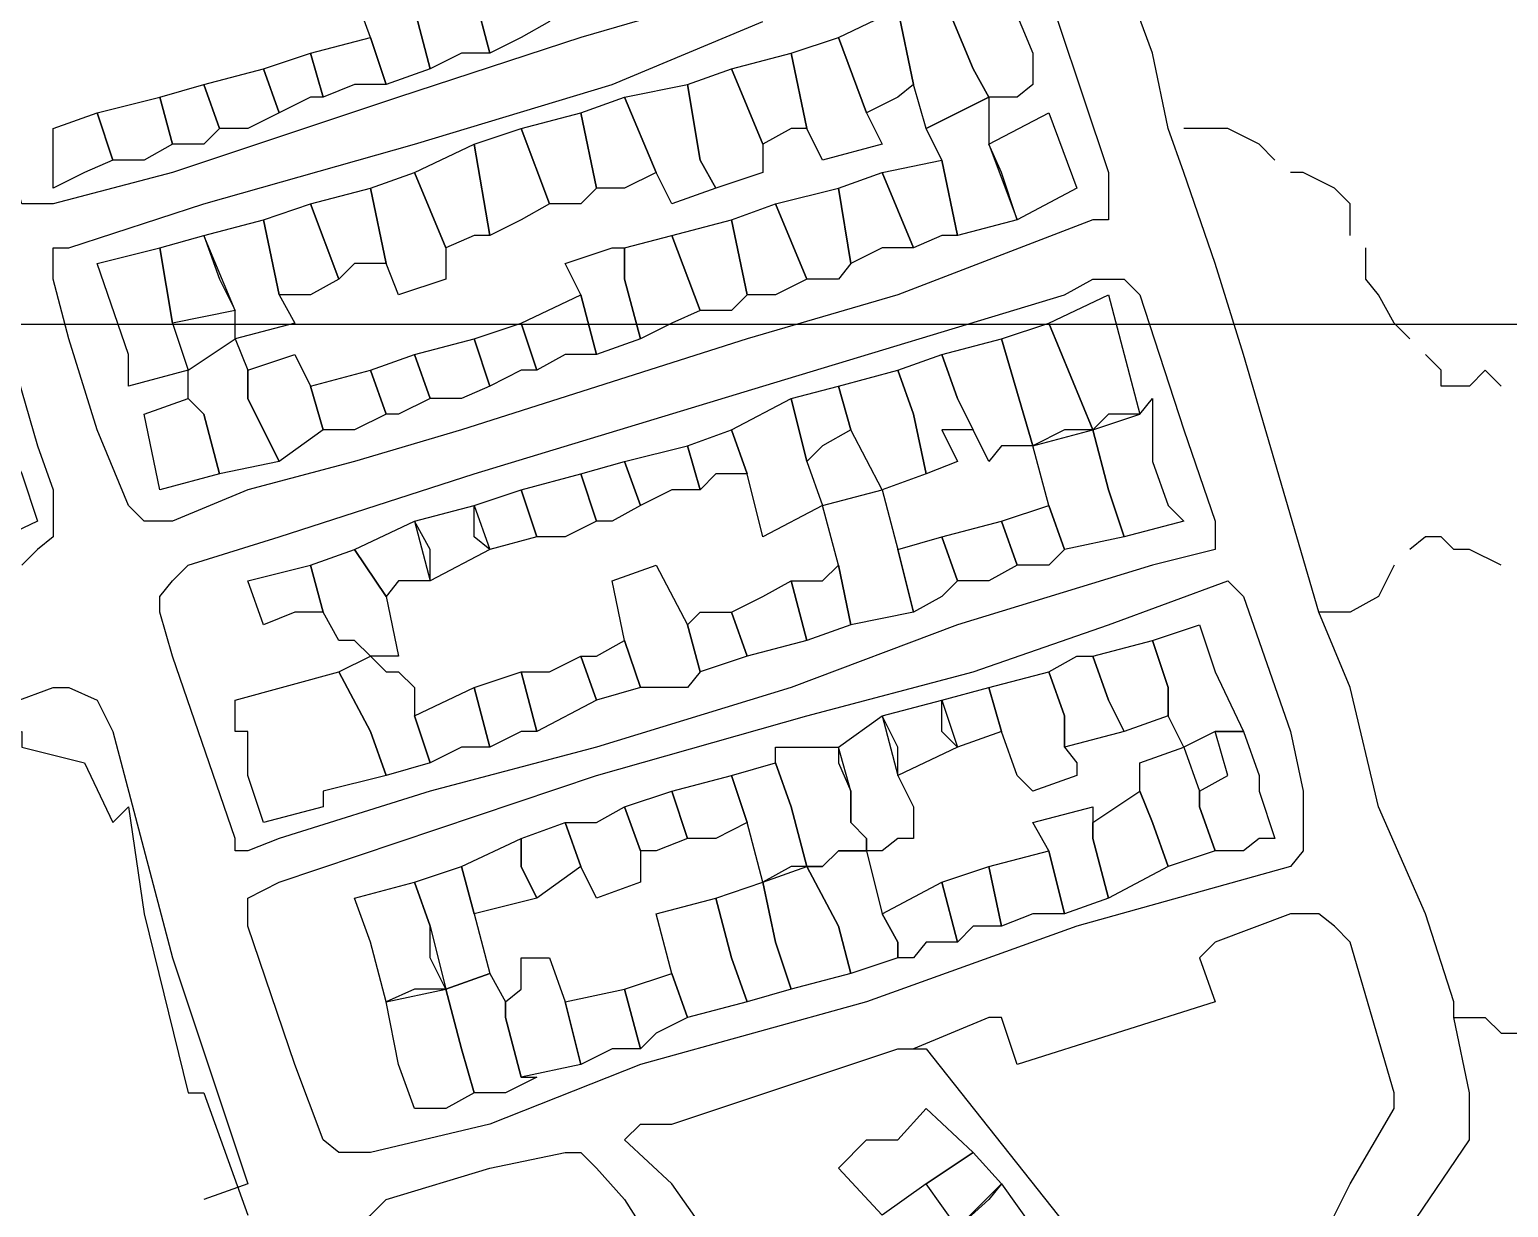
# Model space of a CAD drawing. Header units: millimetres. Extents: x -3588 to 75209, y -3737 to 38254.
# Drawn here: x 4269.7 to 4402.7, y 21138.4 to 21244.2 of the extents above; entities that cross this region are included whole.
import ezdxf

# ---------------------------------------------------------------- set-up
doc = ezdxf.new("R2010")
doc.units = ezdxf.units.MM
doc.layers.add('P', color=253, linetype='Continuous')

msp = doc.modelspace()

# ---------------------------------------------------------------- linework, layer by layer
msp.add_lwpolyline([(4262.139, 21217.775), (5851.349, 21217.775), (5851.349, 20402.779), (4262.139, 20402.779)], close=True)
at = {"layer": 'P'}
for points in [[(4270.452, 21228.585), (4269.043, 21228.585), (4266.499, 21236.763), (4262.258, 21248.909), (4262.258, 21250.318), (4262.258, 21251.726), (4265.091, 21252.846), (4284.007, 21258.496), (4301.787, 21263.857), (4316.463, 21267.81), (4350.342, 21278.82), (4351.751, 21278.82), (4358.52, 21257.087), (4358.52, 21255.679), (4350.342, 21252.846), (4332.834, 21247.485), (4319.279, 21243.532), (4302.907, 21238.171), (4282.583, 21231.401), (4271.86, 21228.585), (4270.452, 21228.585)], [(4372.075, 21235.354), (4370.667, 21242.124), (4366.714, 21252.846), (4361.353, 21269.234), (4359.929, 21276.004)], [(4359.929, 21251.726), (4366.714, 21231.401), (4366.714, 21229.993), (4366.714, 21227.16), (4365.306, 21227.16), (4347.798, 21220.391), (4334.243, 21216.438), (4308.557, 21208.26), (4298.954, 21205.427), (4289.368, 21202.883), (4282.583, 21200.066), (4281.462, 21200.066), (4280.054, 21200.066)], [(4304.332, 21246.077), (4305.74, 21240.715), (4301.787, 21239.307), (4300.379, 21243.532), (4298.954, 21247.485), (4304.332, 21248.909), (4304.332, 21246.077)], [(4313.918, 21243.532), (4311.101, 21242.124), (4309.693, 21247.485), (4315.326, 21248.909), (4316.463, 21244.956), (4313.918, 21243.532)], [(4358.52, 21238.171), (4355.976, 21238.171), (4354.567, 21240.715), (4351.751, 21247.485), (4357.112, 21248.909), (4359.929, 21242.124), (4359.929, 21239.307), (4358.52, 21238.171)], [(4308.557, 21242.124), (4305.74, 21240.715), (4304.332, 21246.077), (4309.693, 21247.485), (4311.101, 21242.124), (4308.557, 21242.124)], [(4354.567, 21240.715), (4355.976, 21238.171), (4350.342, 21235.354), (4349.206, 21239.307), (4347.798, 21246.077), (4351.751, 21247.485), (4354.567, 21240.715)], [(4347.798, 21238.171), (4344.981, 21236.763), (4342.437, 21243.532), (4347.798, 21246.077), (4349.206, 21239.307), (4347.798, 21238.171)], [(4280.054, 21200.066), (4278.63, 21201.474), (4275.813, 21208.26), (4273.268, 21216.438), (4271.86, 21221.799), (4271.86, 21223.207), (4271.86, 21224.632), (4273.268, 21224.632), (4285.415, 21228.585), (4304.332, 21233.946), (4322.112, 21239.307), (4335.651, 21244.956)], [(4298.954, 21239.307), (4296.138, 21238.171), (4295.002, 21242.124), (4300.379, 21243.532), (4301.787, 21239.307), (4298.954, 21239.307)], [(4344.981, 21236.763), (4346.389, 21233.946), (4341.028, 21232.522), (4339.604, 21235.354), (4338.196, 21242.124), (4342.437, 21243.532), (4344.981, 21236.763)], [(4295.002, 21238.171), (4292.185, 21236.763), (4290.777, 21240.715), (4295.002, 21242.124), (4296.138, 21238.171), (4295.002, 21238.171)], [(4338.196, 21235.354), (4335.651, 21233.946), (4332.834, 21240.715), (4338.196, 21242.124), (4339.604, 21235.354), (4338.196, 21235.354)], [(4289.368, 21235.354), (4286.824, 21235.354), (4285.415, 21239.307), (4290.777, 21240.715), (4292.185, 21236.763), (4289.368, 21235.354)], [(4335.651, 21233.946), (4335.651, 21231.401), (4331.426, 21229.993), (4330.018, 21232.522), (4328.881, 21239.307), (4332.834, 21240.715), (4335.651, 21233.946)], [(4285.415, 21233.946), (4282.583, 21233.946), (4281.462, 21238.171), (4285.415, 21239.307), (4286.824, 21235.354), (4285.415, 21233.946)], [(4330.018, 21232.522), (4331.426, 21229.993), (4327.473, 21228.585), (4326.065, 21231.401), (4323.232, 21238.171), (4328.881, 21239.307), (4330.018, 21232.522)], [(4280.054, 21232.522), (4277.221, 21232.522), (4275.813, 21236.763), (4281.462, 21238.171), (4282.583, 21233.946), (4280.054, 21232.522)], [(4323.232, 21229.993), (4320.703, 21229.993), (4319.279, 21236.763), (4323.232, 21238.171), (4326.065, 21231.401), (4323.232, 21229.993)], [(4355.976, 21233.946), (4358.52, 21227.16), (4353.159, 21225.752), (4351.751, 21232.522), (4350.342, 21235.354), (4355.976, 21238.171), (4355.976, 21233.946)], [(4274.677, 21231.401), (4271.86, 21229.993), (4271.86, 21235.354), (4275.813, 21236.763), (4277.221, 21232.522), (4274.677, 21231.401)], [(4319.279, 21228.585), (4316.463, 21228.585), (4313.918, 21235.354), (4319.279, 21236.763), (4320.703, 21229.993), (4319.279, 21228.585)], [(4357.112, 21231.401), (4355.976, 21233.946), (4361.353, 21236.763), (4363.882, 21229.993), (4358.52, 21227.16), (4357.112, 21231.401)], [(4313.918, 21227.16), (4311.101, 21225.752), (4309.693, 21233.946), (4313.918, 21235.354), (4316.463, 21228.585), (4313.918, 21227.16)], [(4385.631, 21191.872), (4381.678, 21205.427), (4378.845, 21215.03), (4376.3, 21223.207), (4373.484, 21231.401), (4372.075, 21235.354)], [(4381.678, 21232.522), (4380.253, 21233.946), (4377.437, 21235.354), (4376.3, 21235.354), (4374.892, 21235.354), (4373.484, 21235.354)], [(4309.693, 21225.752), (4307.148, 21224.632), (4304.332, 21231.401), (4309.693, 21233.946), (4311.101, 21225.752), (4309.693, 21225.752)], [(4351.751, 21225.752), (4349.206, 21224.632), (4346.389, 21231.401), (4351.751, 21232.522), (4353.159, 21225.752), (4351.751, 21225.752)], [(4301.787, 21223.207), (4300.379, 21229.993), (4304.332, 21231.401), (4307.148, 21224.632), (4307.148, 21221.799), (4302.907, 21220.391), (4301.787, 21223.207)], [(4346.389, 21224.632), (4343.557, 21223.207), (4342.437, 21229.993), (4346.389, 21231.401), (4349.206, 21224.632), (4346.389, 21224.632)], [(4388.447, 21225.752), (4388.447, 21228.585), (4387.039, 21229.993), (4384.206, 21231.401), (4383.086, 21231.401)], [(4298.954, 21223.207), (4297.546, 21221.799), (4295.002, 21228.585), (4300.379, 21229.993), (4301.787, 21223.207), (4298.954, 21223.207)], [(4342.437, 21221.799), (4339.604, 21221.799), (4336.787, 21228.585), (4342.437, 21229.993), (4343.557, 21223.207), (4342.437, 21221.799)], [(4295.002, 21220.391), (4292.185, 21220.391), (4290.777, 21227.16), (4295.002, 21228.585), (4297.546, 21221.799), (4295.002, 21220.391)], [(4336.787, 21220.391), (4334.243, 21220.391), (4332.834, 21227.16), (4336.787, 21228.585), (4339.604, 21221.799), (4336.787, 21220.391)], [(4292.185, 21220.391), (4293.593, 21217.846), (4288.232, 21216.438), (4288.232, 21218.982), (4285.415, 21225.752), (4290.777, 21227.16), (4292.185, 21220.391)], [(4332.834, 21218.982), (4330.018, 21218.982), (4327.473, 21225.752), (4332.834, 21227.16), (4334.243, 21220.391), (4332.834, 21218.982)], [(4286.824, 21221.799), (4288.232, 21218.982), (4282.583, 21217.846), (4281.462, 21224.632), (4285.415, 21225.752), (4286.824, 21221.799)], [(4327.473, 21217.846), (4324.656, 21216.438), (4323.232, 21221.799), (4323.232, 21224.632), (4327.473, 21225.752), (4330.018, 21218.982), (4327.473, 21217.846)], [(4282.583, 21217.846), (4284.007, 21213.621), (4278.63, 21212.197), (4278.63, 21215.03), (4275.813, 21223.207), (4281.462, 21224.632), (4282.583, 21217.846)], [(4323.232, 21224.632), (4323.232, 21221.799), (4324.656, 21216.438), (4320.703, 21215.03), (4319.279, 21220.391), (4317.871, 21223.207), (4322.112, 21224.632), (4323.232, 21224.632)], [(4393.808, 21216.438), (4392.4, 21217.846), (4390.992, 21220.391), (4389.856, 21221.799), (4389.856, 21224.632)], [(4289.368, 21170.427), (4288.232, 21170.427), (4288.232, 21171.547), (4282.583, 21187.935), (4281.462, 21191.872), (4281.462, 21193.296), (4282.583, 21194.705), (4284.007, 21196.113), (4292.185, 21198.658), (4309.693, 21204.307), (4335.651, 21212.197), (4362.761, 21220.391), (4365.306, 21221.799), (4368.122, 21221.799), (4369.531, 21220.391), (4373.484, 21208.26), (4376.3, 21200.066), (4376.3, 21198.658), (4376.3, 21197.521), (4370.667, 21196.113), (4353.159, 21190.752), (4338.196, 21185.103), (4320.703, 21179.741), (4305.74, 21175.788), (4292.185, 21171.547), (4289.368, 21170.427)], [(4266.499, 21220.391), (4270.452, 21206.836), (4271.86, 21202.883), (4271.86, 21201.474), (4271.86, 21200.066), (4271.86, 21198.658), (4270.452, 21197.521), (4269.043, 21196.113)], [(4317.871, 21215.03), (4315.326, 21213.621), (4313.918, 21217.846), (4319.279, 21220.391), (4320.703, 21215.03), (4317.871, 21215.03)], [(4366.714, 21209.668), (4365.306, 21208.26), (4361.353, 21217.846), (4366.714, 21220.391), (4369.531, 21209.668), (4366.714, 21209.668)], [(4313.918, 21213.621), (4311.101, 21212.197), (4309.693, 21216.438), (4313.918, 21217.846), (4315.326, 21213.621), (4313.918, 21213.621)], [(4362.761, 21208.26), (4359.929, 21206.836), (4357.112, 21216.438), (4361.353, 21217.846), (4365.306, 21208.26), (4362.761, 21208.26)], [(4289.368, 21213.621), (4289.368, 21211.077), (4292.185, 21205.427), (4286.824, 21204.307), (4285.415, 21209.668), (4284.007, 21211.077), (4284.007, 21213.621), (4288.232, 21216.438), (4289.368, 21213.621)], [(4308.557, 21211.077), (4305.74, 21211.077), (4304.332, 21215.03), (4309.693, 21216.438), (4311.101, 21212.197), (4308.557, 21211.077)], [(4357.112, 21206.836), (4355.976, 21205.427), (4354.567, 21208.26), (4353.159, 21211.077), (4351.751, 21215.03), (4357.112, 21216.438), (4359.929, 21206.836), (4357.112, 21206.836)], [(4295.002, 21212.197), (4296.138, 21208.26), (4292.185, 21205.427), (4289.368, 21211.077), (4289.368, 21213.621), (4293.593, 21215.03), (4295.002, 21212.197)], [(4302.907, 21209.668), (4301.787, 21209.668), (4300.379, 21213.621), (4304.332, 21215.03), (4305.74, 21211.077), (4302.907, 21209.668)], [(4353.159, 21208.26), (4351.751, 21208.26), (4353.159, 21205.427), (4350.342, 21204.307), (4349.206, 21209.668), (4347.798, 21213.621), (4351.751, 21215.03), (4353.159, 21211.077), (4354.567, 21208.26), (4353.159, 21208.26)], [(4402.002, 21212.197), (4400.578, 21213.621), (4399.17, 21212.197), (4397.761, 21212.197), (4396.625, 21212.197), (4396.625, 21213.621), (4395.217, 21215.03)], [(4298.954, 21208.26), (4296.138, 21208.26), (4295.002, 21212.197), (4300.379, 21213.621), (4301.787, 21209.668), (4298.954, 21208.26)], [(4349.206, 21209.668), (4350.342, 21204.307), (4346.389, 21202.883), (4343.557, 21208.26), (4342.437, 21212.197), (4347.798, 21213.621), (4349.206, 21209.668)], [(4341.028, 21206.836), (4339.604, 21205.427), (4338.196, 21211.077), (4342.437, 21212.197), (4343.557, 21208.26), (4341.028, 21206.836)], [(4285.415, 21209.668), (4286.824, 21204.307), (4281.462, 21202.883), (4280.054, 21209.668), (4284.007, 21211.077), (4285.415, 21209.668)], [(4334.243, 21204.307), (4332.834, 21208.26), (4338.196, 21211.077), (4339.604, 21205.427), (4341.028, 21201.474), (4335.651, 21198.658), (4334.243, 21204.307)], [(4370.667, 21205.427), (4372.075, 21201.474), (4373.484, 21200.066), (4368.122, 21198.658), (4366.714, 21202.883), (4365.306, 21208.26), (4369.531, 21209.668), (4370.667, 21211.077), (4370.667, 21206.836), (4370.667, 21205.427)], [(4263.682, 21202.883), (4262.258, 21206.836), (4266.499, 21209.668), (4269.043, 21204.307), (4270.452, 21200.066), (4265.091, 21197.521), (4263.682, 21202.883)], [(4331.426, 21204.307), (4330.018, 21202.883), (4328.881, 21206.836), (4332.834, 21208.26), (4334.243, 21204.307), (4331.426, 21204.307)], [(4366.714, 21202.883), (4368.122, 21198.658), (4362.761, 21197.521), (4361.353, 21201.474), (4359.929, 21206.836), (4365.306, 21208.26), (4366.714, 21202.883)], [(4327.473, 21202.883), (4324.656, 21201.474), (4323.232, 21205.427), (4328.881, 21206.836), (4330.018, 21202.883), (4327.473, 21202.883)], [(4322.112, 21200.066), (4320.703, 21200.066), (4319.279, 21204.307), (4323.232, 21205.427), (4324.656, 21201.474), (4322.112, 21200.066)], [(4317.871, 21198.658), (4315.326, 21198.658), (4313.918, 21202.883), (4319.279, 21204.307), (4320.703, 21200.066), (4317.871, 21198.658)], [(4309.693, 21198.658), (4309.693, 21201.474), (4313.918, 21202.883), (4315.326, 21198.658), (4311.101, 21197.521), (4309.693, 21198.658)], [(4342.437, 21196.113), (4341.028, 21201.474), (4346.389, 21202.883), (4347.798, 21197.521), (4349.206, 21191.872), (4343.557, 21190.752), (4342.437, 21196.113)], [(4305.74, 21197.521), (4304.332, 21200.066), (4309.693, 21201.474), (4311.101, 21197.521), (4305.74, 21194.705), (4305.74, 21197.521)], [(4361.353, 21196.113), (4358.52, 21196.113), (4357.112, 21200.066), (4361.353, 21201.474), (4362.761, 21197.521), (4361.353, 21196.113)], [(4302.907, 21194.705), (4301.787, 21193.296), (4298.954, 21197.521), (4304.332, 21200.066), (4305.74, 21194.705), (4302.907, 21194.705)], [(4355.976, 21194.705), (4353.159, 21194.705), (4351.751, 21198.658), (4357.112, 21200.066), (4358.52, 21196.113), (4355.976, 21194.705)], [(4351.751, 21193.296), (4349.206, 21191.872), (4347.798, 21197.521), (4351.751, 21198.658), (4353.159, 21194.705), (4351.751, 21193.296)], [(4402.002, 21196.113), (4399.17, 21197.521), (4397.761, 21197.521), (4396.625, 21198.658), (4395.217, 21198.658), (4393.808, 21197.521)], [(4301.787, 21193.296), (4302.907, 21187.935), (4300.379, 21187.935), (4298.954, 21189.344), (4297.546, 21189.344), (4296.138, 21191.872), (4295.002, 21196.113), (4298.954, 21197.521), (4301.787, 21193.296)], [(4293.593, 21191.872), (4290.777, 21190.752), (4289.368, 21194.705), (4295.002, 21196.113), (4296.138, 21191.872), (4293.593, 21191.872)], [(4328.881, 21185.103), (4327.473, 21185.103), (4324.656, 21185.103), (4323.232, 21189.344), (4322.112, 21194.705), (4326.065, 21196.113), (4328.881, 21190.752), (4330.018, 21186.511), (4328.881, 21185.103)], [(4341.028, 21194.705), (4342.437, 21196.113), (4343.557, 21190.752), (4339.604, 21189.344), (4338.196, 21194.705), (4341.028, 21194.705)], [(4392.4, 21196.113), (4390.992, 21193.296), (4388.447, 21191.872), (4385.631, 21191.872)], [(4298.954, 21143.333), (4297.546, 21143.333), (4296.138, 21144.453), (4293.593, 21151.223), (4289.368, 21163.658), (4289.368, 21164.778), (4289.368, 21166.186), (4292.185, 21167.611), (4320.703, 21177.197), (4339.604, 21182.558), (4354.567, 21186.511), (4366.714, 21190.752), (4377.437, 21194.705), (4378.845, 21193.296), (4383.086, 21181.15), (4384.206, 21175.788), (4384.206, 21174.38), (4384.206, 21171.547), (4384.206, 21170.427), (4383.086, 21169.019), (4363.882, 21163.658), (4344.981, 21156.872), (4324.656, 21151.223), (4311.101, 21145.861), (4300.379, 21143.333), (4298.954, 21143.333)], [(4335.651, 21193.296), (4338.196, 21194.705), (4339.604, 21189.344), (4334.243, 21187.935), (4332.834, 21191.872), (4335.651, 21193.296)], [(4330.018, 21191.872), (4332.834, 21191.872), (4334.243, 21187.935), (4330.018, 21186.511), (4328.881, 21190.752), (4330.018, 21191.872)], [(4377.437, 21181.15), (4376.3, 21181.15), (4373.484, 21179.741), (4372.075, 21182.558), (4372.075, 21185.103), (4370.667, 21189.344), (4374.892, 21190.752), (4376.3, 21186.511), (4378.845, 21181.15), (4377.437, 21181.15)], [(4397.761, 21155.464), (4397.761, 21156.872), (4395.217, 21164.778), (4390.992, 21174.38), (4388.447, 21185.103), (4385.631, 21191.872)], [(4320.703, 21187.935), (4323.232, 21189.344), (4324.656, 21185.103), (4320.703, 21183.982), (4319.279, 21187.935), (4320.703, 21187.935)], [(4366.714, 21183.982), (4365.306, 21187.935), (4370.667, 21189.344), (4372.075, 21185.103), (4372.075, 21182.558), (4368.122, 21181.15), (4366.714, 21183.982)], [(4304.332, 21185.103), (4304.332, 21182.558), (4305.74, 21178.333), (4301.787, 21177.197), (4300.379, 21181.15), (4297.546, 21186.511), (4300.379, 21187.935), (4301.787, 21186.511), (4302.907, 21186.511), (4304.332, 21185.103)], [(4316.463, 21186.511), (4319.279, 21187.935), (4320.703, 21183.982), (4315.326, 21181.15), (4313.918, 21186.511), (4316.463, 21186.511)], [(4363.882, 21187.935), (4365.306, 21187.935), (4366.714, 21183.982), (4368.122, 21181.15), (4362.761, 21179.741), (4362.761, 21182.558), (4361.353, 21186.511), (4363.882, 21187.935)], [(4300.379, 21181.15), (4301.787, 21177.197), (4296.138, 21175.788), (4296.138, 21174.38), (4290.777, 21172.972), (4289.368, 21177.197), (4289.368, 21181.15), (4288.232, 21181.15), (4288.232, 21183.982), (4297.546, 21186.511), (4300.379, 21181.15)], [(4313.918, 21181.15), (4311.101, 21179.741), (4309.693, 21185.103), (4313.918, 21186.511), (4315.326, 21181.15), (4313.918, 21181.15)], [(4362.761, 21179.741), (4363.882, 21178.333), (4363.882, 21177.197), (4359.929, 21175.788), (4358.52, 21177.197), (4357.112, 21181.15), (4355.976, 21185.103), (4361.353, 21186.511), (4362.761, 21182.558), (4362.761, 21179.741)], [(4261.138, 21181.15), (4271.86, 21185.103), (4273.268, 21185.103), (4275.813, 21183.982), (4277.221, 21181.15), (4282.583, 21160.825), (4289.368, 21140.5), (4285.415, 21139.092)], [(4308.557, 21179.741), (4305.74, 21178.333), (4304.332, 21182.558), (4309.693, 21185.103), (4311.101, 21179.741), (4308.557, 21179.741)], [(4347.798, 21179.741), (4346.389, 21182.558), (4351.751, 21183.982), (4353.159, 21179.741), (4347.798, 21177.197), (4347.798, 21179.741)], [(4351.751, 21181.15), (4351.751, 21183.982), (4355.976, 21185.103), (4357.112, 21181.15), (4353.159, 21179.741), (4351.751, 21181.15)], [(4347.798, 21177.197), (4349.206, 21174.38), (4349.206, 21171.547), (4347.798, 21171.547), (4346.389, 21170.427), (4344.981, 21170.427), (4344.981, 21171.547), (4343.557, 21172.972), (4343.557, 21175.788), (4342.437, 21179.741), (4346.389, 21182.558), (4347.798, 21177.197)], [(4205.525, 21159.417), (4206.645, 21160.825), (4217.656, 21158.008), (4219.08, 21160.825), (4235.164, 21166.186), (4234.027, 21169.019), (4259.729, 21177.197), (4259.729, 21178.333), (4269.043, 21181.15), (4269.043, 21179.741), (4274.677, 21178.333), (4277.221, 21172.972), (4278.63, 21174.38), (4280.054, 21164.778), (4284.007, 21148.694), (4285.415, 21148.694), (4289.368, 21137.684)], [(4378.845, 21170.427), (4376.3, 21170.427), (4374.892, 21174.38), (4374.892, 21175.788), (4377.437, 21177.197), (4376.3, 21181.15), (4378.845, 21181.15), (4380.253, 21177.197), (4380.253, 21175.788), (4381.678, 21171.547), (4380.253, 21171.547), (4378.845, 21170.427)], [(4342.437, 21178.333), (4343.557, 21175.788), (4343.557, 21172.972), (4344.981, 21171.547), (4344.981, 21170.427), (4342.437, 21170.427), (4341.028, 21169.019), (4339.604, 21169.019), (4338.196, 21174.38), (4336.787, 21178.333), (4336.787, 21179.741), (4339.604, 21179.741), (4341.028, 21179.741), (4342.437, 21179.741), (4342.437, 21178.333)], [(4374.892, 21175.788), (4374.892, 21174.38), (4376.3, 21170.427), (4372.075, 21169.019), (4370.667, 21172.972), (4369.531, 21175.788), (4369.531, 21178.333), (4373.484, 21179.741), (4374.892, 21175.788)], [(4338.196, 21169.019), (4335.651, 21167.611), (4334.243, 21172.972), (4332.834, 21177.197), (4336.787, 21178.333), (4338.196, 21174.38), (4339.604, 21169.019), (4338.196, 21169.019)], [(4331.426, 21171.547), (4328.881, 21171.547), (4327.473, 21175.788), (4332.834, 21177.197), (4334.243, 21172.972), (4331.426, 21171.547)], [(4326.065, 21170.427), (4324.656, 21170.427), (4323.232, 21174.38), (4327.473, 21175.788), (4328.881, 21171.547), (4326.065, 21170.427)], [(4370.667, 21172.972), (4372.075, 21169.019), (4366.714, 21166.186), (4365.306, 21171.547), (4365.306, 21172.972), (4369.531, 21175.788), (4370.667, 21172.972)], [(4320.703, 21172.972), (4323.232, 21174.38), (4324.656, 21170.427), (4324.656, 21167.611), (4320.703, 21166.186), (4319.279, 21169.019), (4317.871, 21172.972), (4320.703, 21172.972)], [(4365.306, 21172.972), (4365.306, 21171.547), (4366.714, 21166.186), (4362.761, 21164.778), (4361.353, 21170.427), (4359.929, 21172.972), (4365.306, 21174.38), (4365.306, 21172.972)], [(4313.918, 21169.019), (4313.918, 21171.547), (4317.871, 21172.972), (4319.279, 21169.019), (4315.326, 21166.186), (4313.918, 21169.019)], [(4313.918, 21169.019), (4315.326, 21166.186), (4309.693, 21164.778), (4308.557, 21169.019), (4313.918, 21171.547), (4313.918, 21169.019)], [(4346.389, 21164.778), (4347.798, 21162.233), (4347.798, 21160.825), (4343.557, 21159.417), (4342.437, 21163.658), (4339.604, 21169.019), (4341.028, 21169.019), (4342.437, 21170.427), (4344.981, 21170.427), (4346.389, 21164.778)], [(4359.929, 21164.778), (4357.112, 21163.658), (4355.976, 21169.019), (4361.353, 21170.427), (4362.761, 21164.778), (4359.929, 21164.778)], [(4305.74, 21160.825), (4305.74, 21163.658), (4304.332, 21167.611), (4308.557, 21169.019), (4309.693, 21164.778), (4311.101, 21159.417), (4307.148, 21158.008), (4305.74, 21160.825)], [(4336.787, 21162.233), (4335.651, 21167.611), (4339.604, 21169.019), (4342.437, 21163.658), (4343.557, 21159.417), (4338.196, 21158.008), (4336.787, 21162.233)], [(4354.567, 21163.658), (4353.159, 21162.233), (4351.751, 21167.611), (4355.976, 21169.019), (4357.112, 21163.658), (4354.567, 21163.658)], [(4304.332, 21158.008), (4301.787, 21156.872), (4300.379, 21162.233), (4298.954, 21166.186), (4304.332, 21167.611), (4305.74, 21163.658), (4307.148, 21158.008), (4304.332, 21158.008)], [(4336.787, 21162.233), (4338.196, 21158.008), (4334.243, 21156.872), (4332.834, 21160.825), (4331.426, 21166.186), (4335.651, 21167.611), (4336.787, 21162.233)], [(4350.342, 21162.233), (4349.206, 21160.825), (4347.798, 21160.825), (4347.798, 21162.233), (4346.389, 21164.778), (4351.751, 21167.611), (4353.159, 21162.233), (4350.342, 21162.233)], [(4327.473, 21159.417), (4326.065, 21164.778), (4331.426, 21166.186), (4332.834, 21160.825), (4334.243, 21156.872), (4328.881, 21155.464), (4327.473, 21159.417)], [(4376.3, 21117.359), (4378.845, 21121.584), (4383.086, 21129.778), (4388.447, 21140.5), (4392.4, 21147.286), (4392.4, 21148.694), (4388.447, 21162.233), (4387.039, 21163.658), (4385.631, 21164.778), (4383.086, 21164.778), (4376.3, 21162.233), (4374.892, 21160.825), (4376.3, 21156.872), (4358.52, 21151.223), (4357.112, 21155.464), (4355.976, 21155.464), (4349.206, 21152.647)], [(4312.51, 21155.464), (4312.51, 21156.872), (4313.918, 21158.008), (4313.918, 21160.825), (4316.463, 21160.825), (4317.871, 21156.872), (4319.279, 21151.223), (4313.918, 21150.102), (4312.51, 21155.464)], [(4312.51, 21148.694), (4309.693, 21148.694), (4308.557, 21152.647), (4307.148, 21158.008), (4311.101, 21159.417), (4312.51, 21156.872), (4312.51, 21155.464), (4313.918, 21150.102), (4315.326, 21150.102), (4312.51, 21148.694)], [(4326.065, 21154.055), (4324.656, 21152.647), (4323.232, 21158.008), (4327.473, 21159.417), (4328.881, 21155.464), (4326.065, 21154.055)], [(4307.148, 21147.286), (4304.332, 21147.286), (4302.907, 21151.223), (4301.787, 21156.872), (4307.148, 21158.008), (4308.557, 21152.647), (4309.693, 21148.694), (4307.148, 21147.286)], [(4322.112, 21152.647), (4319.279, 21151.223), (4317.871, 21156.872), (4323.232, 21158.008), (4324.656, 21152.647), (4322.112, 21152.647)], [(4380.253, 21098.442), (4388.447, 21113.406), (4388.447, 21114.814), (4384.206, 21116.223), (4384.206, 21117.359), (4387.039, 21123.008), (4393.808, 21136.547), (4399.17, 21144.453), (4399.17, 21145.861), (4399.17, 21147.286), (4399.17, 21148.694), (4397.761, 21155.464)], [(4397.761, 21155.464), (4400.578, 21155.464), (4402.002, 21154.055), (4404.531, 21154.055)], [(4365.306, 21097.034), (4365.306, 21095.898), (4363.882, 21094.49), (4362.761, 21095.898), (4361.353, 21098.442), (4353.159, 21109.453), (4334.243, 21130.898), (4327.473, 21140.5), (4323.232, 21144.453), (4324.656, 21145.861), (4327.473, 21145.861), (4347.798, 21152.647), (4349.206, 21152.647), (4350.342, 21152.647), (4365.306, 21133.731), (4376.3, 21118.767), (4376.3, 21117.359), (4376.3, 21116.223), (4370.667, 21105.212), (4366.714, 21098.442), (4365.306, 21097.034)], [(4342.437, 21141.909), (4344.981, 21144.453), (4346.389, 21144.453), (4347.798, 21144.453), (4350.342, 21147.286), (4354.567, 21143.333), (4350.342, 21140.5), (4346.389, 21137.684), (4342.437, 21141.909)], [(4358.52, 21095.898), (4361.353, 21091.673), (4362.761, 21090.249), (4350.342, 21068.804), (4349.206, 21067.395), (4349.206, 21068.804), (4344.981, 21071.348), (4331.426, 21089.128), (4324.656, 21098.442), (4302.907, 21124.128), (4301.787, 21126.961), (4298.954, 21133.731), (4298.954, 21136.547), (4300.379, 21137.684), (4301.787, 21139.092), (4311.101, 21141.909), (4317.871, 21143.333), (4319.279, 21143.333), (4320.703, 21141.909), (4323.232, 21139.092), (4330.018, 21128.369), (4349.206, 21108.045), (4357.112, 21098.442), (4358.52, 21095.898)], [(4355.976, 21139.092), (4353.159, 21136.547), (4350.342, 21140.5), (4354.567, 21143.333), (4357.112, 21140.5), (4355.976, 21139.092)], [(4351.751, 21136.547), (4353.159, 21136.547), (4357.112, 21140.5), (4359.929, 21136.547), (4355.976, 21133.731), (4354.567, 21132.322), (4351.751, 21135.139), (4351.751, 21136.547)]]:
    msp.add_lwpolyline(points, dxfattribs=at)

doc.saveas('drawing.dxf')
